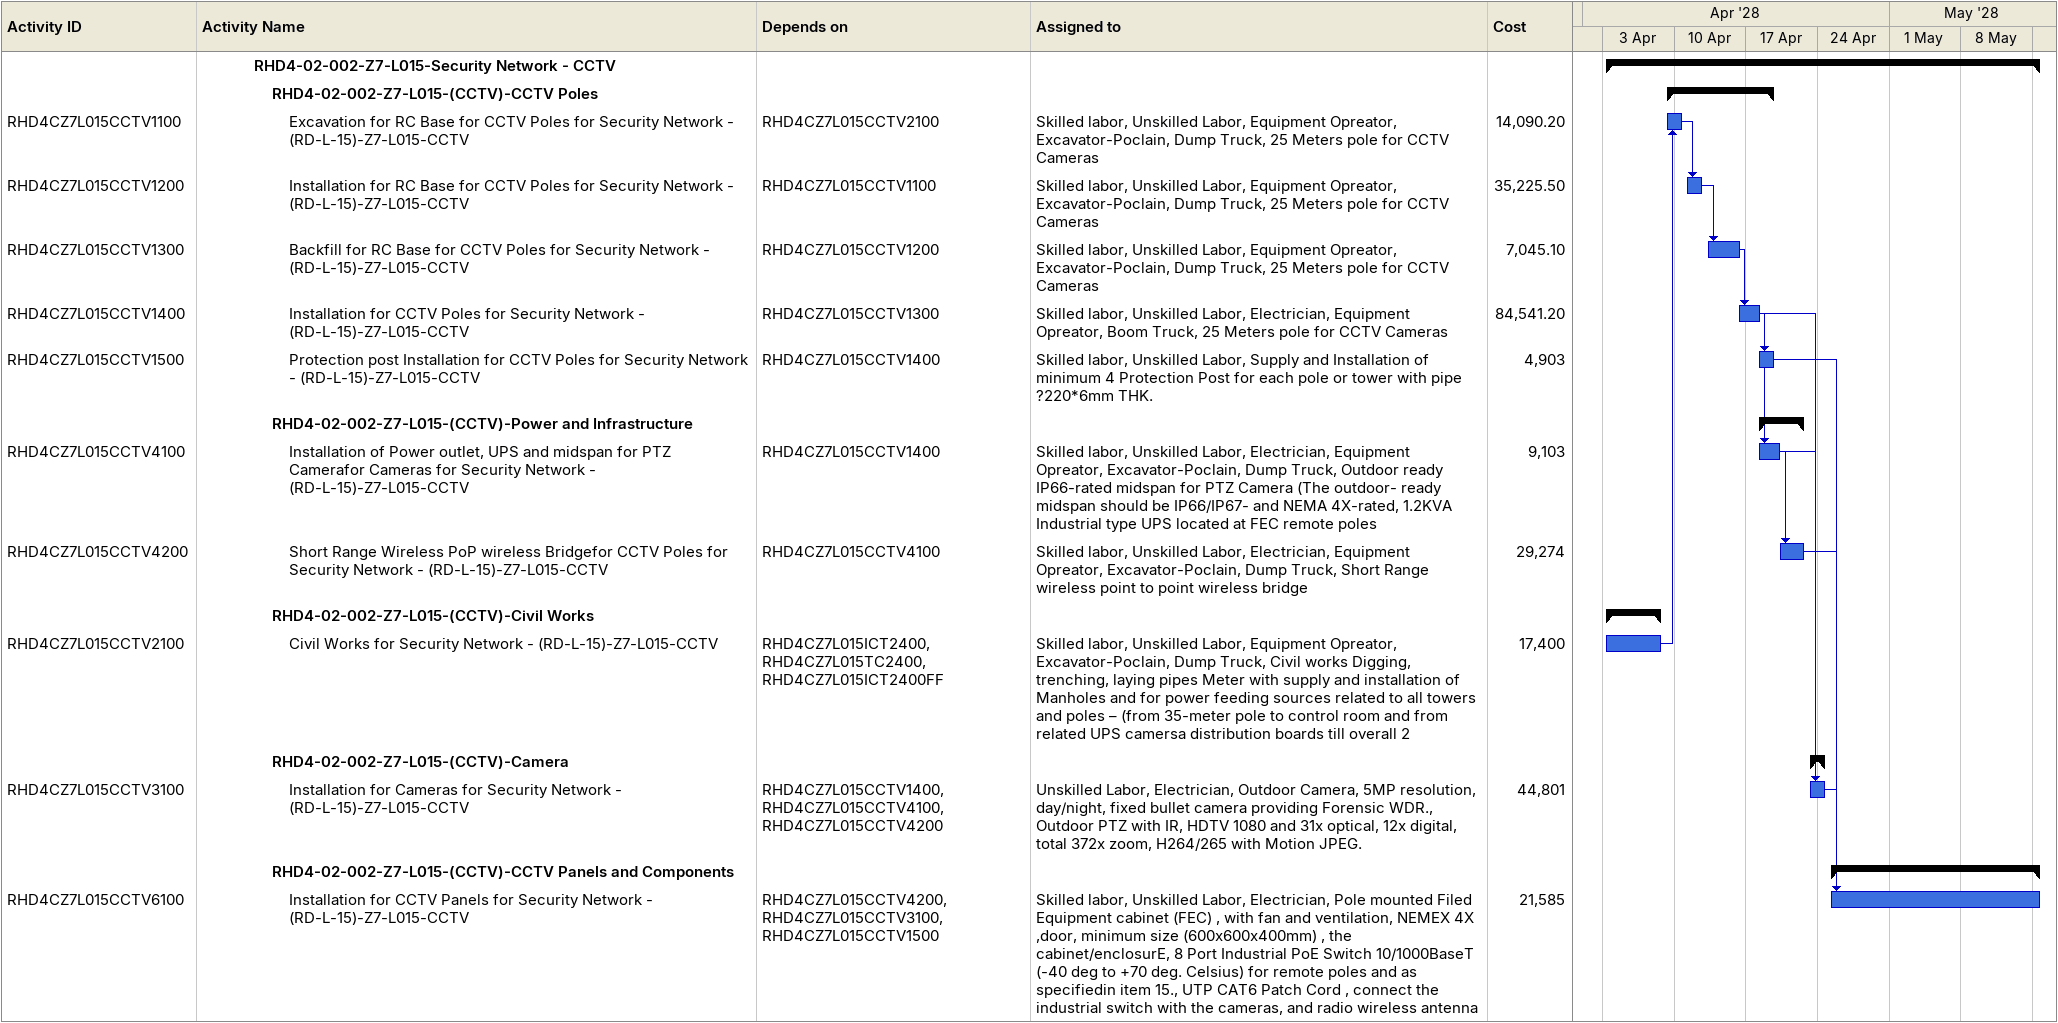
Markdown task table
| ID | Level | Task | Start | Finish | Predecessors | Resources | Cost |
|---|---|---|---|---|---|---|---|
|  | 4 | **RHD4-02-002-Z7-L015-Security Network - CCTV** | 2028-04-03 | 2028-05-15 |  |  |  |
|  | 5 | **RHD4-02-002-Z7-L015-(CCTV)-CCTV Poles** | 2028-04-09 | 2028-04-19 |  |  |  |
| RHD4CZ7L015CCTV1100 | 6 | Excavation for RC Base for CCTV Poles for Security Network - (RD-L-15)-Z7-L015-CCTV | 2028-04-09 | 2028-04-10 | RHD4CZ7L015CCTV2100 | Skilled labor, Unskilled Labor, Equipment Opreator, Excavator-Poclain, Dump Truck, 25 Meters pole for CCTV Cameras | 14090.20 |
| RHD4CZ7L015CCTV1200 | 6 | Installation for RC Base for CCTV Poles for Security Network - (RD-L-15)-Z7-L015-CCTV | 2028-04-11 | 2028-04-12 | RHD4CZ7L015CCTV1100 | Skilled labor, Unskilled Labor, Equipment Opreator, Excavator-Poclain, Dump Truck, 25 Meters pole for CCTV Cameras | 35225.50 |
| RHD4CZ7L015CCTV1300 | 6 | Backfill for RC Base for CCTV Poles for Security Network - (RD-L-15)-Z7-L015-CCTV | 2028-04-13 | 2028-04-16 | RHD4CZ7L015CCTV1200 | Skilled labor, Unskilled Labor, Equipment Opreator, Excavator-Poclain, Dump Truck, 25 Meters pole for CCTV Cameras | 7045.10 |
| RHD4CZ7L015CCTV1400 | 6 | Installation for CCTV Poles for Security Network - (RD-L-15)-Z7-L015-CCTV | 2028-04-16 | 2028-04-18 | RHD4CZ7L015CCTV1300 | Skilled labor, Unskilled Labor, Electrician, Equipment Opreator, Boom Truck, 25 Meters pole for CCTV Cameras | 84541.20 |
| RHD4CZ7L015CCTV1500 | 6 | Protection post Installation for CCTV Poles for Security Network - (RD-L-15)-Z7-L015-CCTV | 2028-04-18 | 2028-04-19 | RHD4CZ7L015CCTV1400 | Skilled labor, Unskilled Labor, Supply and Installation of minimum 4 Protection Post for each pole or tower with pipe ?220*6mm THK. | 4903 |
|  | 5 | **RHD4-02-002-Z7-L015-(CCTV)-Power and Infrastructure** | 2028-04-18 | 2028-04-22 |  |  |  |
| RHD4CZ7L015CCTV4100 | 6 | Installation of Power outlet, UPS and midspan for PTZ Camerafor Cameras for Security Network - (RD-L-15)-Z7-L015-CCTV | 2028-04-18 | 2028-04-20 | RHD4CZ7L015CCTV1400 | Skilled labor, Unskilled Labor, Electrician, Equipment Opreator, Excavator-Poclain, Dump Truck, Outdoor ready IP66-rated midspan for PTZ Camera (The outdoor- ready midspan should be IP66/IP67- and NEMA 4X-rated, 1.2KVA Industrial type UPS located at FEC remote poles | 9103 |
| RHD4CZ7L015CCTV4200 | 6 | Short Range Wireless PoP wireless Bridgefor CCTV Poles for Security Network - (RD-L-15)-Z7-L015-CCTV | 2028-04-20 | 2028-04-22 | RHD4CZ7L015CCTV4100 | Skilled labor, Unskilled Labor, Electrician, Equipment Opreator, Excavator-Poclain, Dump Truck, Short Range wireless point to point wireless bridge | 29274 |
|  | 5 | **RHD4-02-002-Z7-L015-(CCTV)-Civil Works** | 2028-04-03 | 2028-04-08 |  |  |  |
| RHD4CZ7L015CCTV2100 | 6 | Civil Works for Security Network - (RD-L-15)-Z7-L015-CCTV | 2028-04-03 | 2028-04-08 | RHD4CZ7L015ICT2400, RHD4CZ7L015TC2400, RHD4CZ7L015ICT2400FF | Skilled labor, Unskilled Labor, Equipment Opreator, Excavator-Poclain, Dump Truck, Civil works Digging, trenching, laying pipes Meter with supply and installation of Manholes and for power feeding sources related to all towers and poles – (from 35-meter pole to control room and from related UPS camersa distribution boards till overall 2 | 17400 |
|  | 5 | **RHD4-02-002-Z7-L015-(CCTV)-Camera** | 2028-04-23 | 2028-04-24 |  |  |  |
| RHD4CZ7L015CCTV3100 | 6 | Installation for Cameras for Security Network - (RD-L-15)-Z7-L015-CCTV | 2028-04-23 | 2028-04-24 | RHD4CZ7L015CCTV1400, RHD4CZ7L015CCTV4100, RHD4CZ7L015CCTV4200 | Unskilled Labor, Electrician, Outdoor Camera, 5MP resolution, day/night, fixed bullet camera providing Forensic WDR., Outdoor PTZ with IR, HDTV 1080 and 31x optical, 12x digital, total 372x zoom, H264/265 with Motion JPEG. | 44801 |
|  | 5 | **RHD4-02-002-Z7-L015-(CCTV)-CCTV Panels and Components** | 2028-04-25 | 2028-05-15 |  |  |  |
| RHD4CZ7L015CCTV6100 | 6 | Installation for CCTV Panels for Security Network - (RD-L-15)-Z7-L015-CCTV | 2028-04-25 | 2028-05-15 | RHD4CZ7L015CCTV4200, RHD4CZ7L015CCTV3100, RHD4CZ7L015CCTV1500 | Skilled labor, Unskilled Labor, Electrician, Pole mounted Filed Equipment cabinet (FEC) , with fan and ventilation, NEMEX 4X ,door, minimum size (600x600x400mm) , the cabinet/enclosurE, 8 Port Industrial PoE Switch 10/1000BaseT (-40 deg to +70 deg. Celsius) for remote poles and as specifiedin item 15., UTP CAT6 Patch Cord , connect the industrial switch with the cameras, and radio wireless antenna | 21585 |
